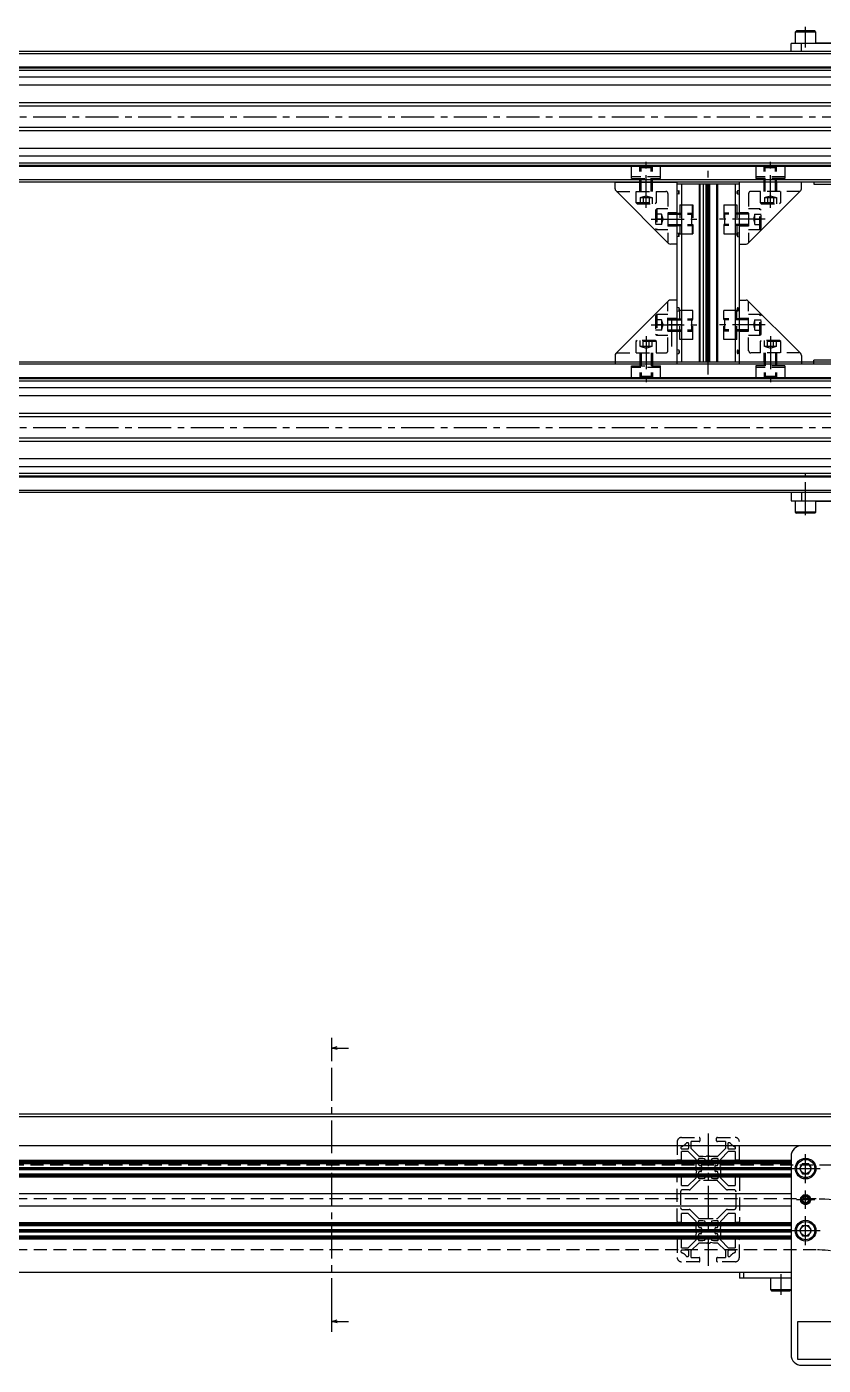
# Model space of a CAD drawing. Extents: x 0 to 4468, y -8 to 816.
# Drawn here: x 3301 to 3686, y 140 to 787 of the extents above; entities that cross this region are included whole.
import ezdxf

# ---------------------------------------------------------------- set-up
doc = ezdxf.new("R2010")
doc.units = 0
doc.header["$LTSCALE"] = 0.5
doc.linetypes.add('CENTER', pattern=[50.8, 31.75, -6.35, 6.35, -6.35])
doc.linetypes.add('DASHED', pattern=[19.05, 12.7, -6.35])
for name, color, linetype in [('MSM_CENTER', 1, 'CENTER'), ('MSM_CONTINUOUS', 7, 'CONTINUOUS'), ('MSM_DASHED', 4, 'DASHED')]:
    doc.layers.add(name, color=color, linetype=linetype)

msp = doc.modelspace()

# ---------------------------------------------------------------- linework, layer by layer
at = {"layer": 'MSM_CENTER'}
for p, q in [((3677.36, 776.51), (3677.36, 786.51)), ((764.36, 743.01), (3930.36, 743.01)), ((3600.36, 699.01), (3600.36, 721.51)), ((3660.36, 699.01), (3660.36, 721.51)), ((3630.36, 618.51), (3630.36, 717.51)), ((3630.36, 618.51), (3630.36, 717.51)), ((3602.86, 693.51), (3624.86, 693.51)), ((3657.86, 693.51), (3635.86, 693.51)), ((3602.86, 642.51), (3624.86, 642.51)), ((3612.6, 645.11), (3612.6, 632.01)), ((3657.86, 642.51), (3635.86, 642.51)), ((3600.36, 637.01), (3600.36, 614.51)), ((3660.36, 637.01), (3660.36, 614.51)), ((764.36, 593.01), (3930.36, 593.01)), ((3673.96, 578.01), (3682.76, 578.01)), ((3677.36, 550.61), (3677.36, 570.59)), ((3448.65, 166.18), (3448.65, 288.21)), ((3630.36, 252), (3630.36, 188)), ((3677.36, 228), (3677.36, 242)), ((3670.36, 235), (3684.36, 235)), ((3672.91, 220), (3681.81, 220)), ((3677.36, 215.55), (3677.36, 224.45)), ((3677.36, 198), (3677.36, 212)), ((3670.36, 205), (3684.36, 205)), ((3665.36, 184), (3665.36, 174))]:
    msp.add_line(p, q, dxfattribs=at)
at = {"layer": 'MSM_CONTINUOUS'}
for p, q in [((3672.96, 784.51), (3672.36, 783.91)), ((3672.36, 783.91), (3672.36, 778.51)), ((3682.36, 783.91), (3672.36, 783.91)), ((3681.76, 784.51), (3672.96, 784.51)), ((3682.36, 783.91), (3681.76, 784.51)), ((3682.36, 778.51), (3682.36, 783.91)), ((3670.36, 774.51), (3670.36, 778.51)), ((3920.36, 778.51), (3670.36, 778.51)), ((3675.36, 774.51), (3675.36, 778.51)), ((3732.36, 778.61), (3682.36, 778.61)), ((3920.36, 774.51), (774.36, 774.51)), ((3788.56, 773.51), (906.16, 773.51)), ((3800.86, 767.01), (893.86, 767.01)), ((3800.86, 766.51), (893.86, 766.51)), ((3800.86, 765.35), (893.86, 765.35)), ((3808.36, 762.1), (886.36, 762.1)), ((3808.36, 758.26), (886.36, 758.26)), ((3808.36, 749.76), (886.36, 749.76)), ((3880.86, 748.16), (931.66, 748.16)), ((3880.86, 737.86), (931.66, 737.86)), ((3808.36, 736.26), (886.36, 736.26)), ((3808.36, 727.77), (886.36, 727.77)), ((3808.36, 723.93), (886.36, 723.93)), ((3800.86, 720.67), (893.86, 720.67)), ((3800.86, 719.51), (893.86, 719.51)), ((3800.86, 719.01), (893.86, 719.01)), ((3920.36, 711.51), (774.36, 711.51)), ((3788.56, 712.51), (906.16, 712.51)), ((3585.36, 711.51), (3615.36, 711.51)), ((3585.36, 708.26), (3585.36, 711.51)), ((3615.36, 623.51), (3615.36, 711.51)), ((3675.36, 711.51), (3645.36, 711.51)), ((3645.36, 623.51), (3645.36, 711.51)), ((3675.36, 708.26), (3675.36, 711.51)), ((3681.36, 711.51), (3681.36, 710.51)), ((3611.22, 681.88), (3585.72, 707.38)), ((3645.36, 710.51), (3615.36, 710.51)), ((3617.36, 710.51), (3617.36, 624.51)), ((3625.96, 710.51), (3625.96, 624.51)), ((3626.36, 710.51), (3626.36, 624.51)), ((3627.86, 710.51), (3627.86, 624.51)), ((3629.14, 710.51), (3629.14, 624.51)), ((3629.45, 710.51), (3629.45, 624.51)), ((3629.95, 710.51), (3629.95, 624.51)), ((3630.36, 710.51), (3630.36, 624.51)), ((3630.76, 710.51), (3630.76, 624.51)), ((3631.01, 710.51), (3631.01, 624.51)), ((3634.36, 710.51), (3634.36, 624.51)), ((3634.76, 710.51), (3634.76, 624.51)), ((3643.36, 710.51), (3643.36, 624.51)), ((3649.49, 681.88), (3674.99, 707.38)), ((3681.36, 710.51), (3920.36, 710.51)), ((3615.36, 681.51), (3612.11, 681.51)), ((3645.36, 681.51), (3648.61, 681.51)), ((3611.22, 654.15), (3585.72, 628.65)), ((3615.36, 654.51), (3612.11, 654.51)), ((3645.36, 654.51), (3648.61, 654.51)), ((3649.49, 654.15), (3674.99, 628.65)), ((3585.36, 627.76), (3585.36, 623.51)), ((3675.36, 627.76), (3675.36, 623.51)), ((3920.36, 624.51), (774.36, 624.51)), ((3788.56, 623.51), (906.16, 623.51)), ((3920.36, 625.51), (3681.36, 625.51)), ((3681.36, 623.51), (3681.36, 625.51)), ((3800.86, 617.01), (893.86, 617.01)), ((3800.86, 616.51), (893.86, 616.51)), ((3800.86, 615.35), (893.86, 615.35)), ((3808.36, 612.1), (886.36, 612.1)), ((3808.36, 608.26), (886.36, 608.26)), ((3808.36, 599.76), (886.36, 599.76)), ((3880.86, 598.16), (931.66, 598.16)), ((3808.36, 586.26), (886.36, 586.26)), ((3880.86, 587.86), (931.66, 587.86)), ((3808.36, 577.77), (886.36, 577.77)), ((3808.36, 573.93), (886.36, 573.93)), ((3800.86, 570.67), (893.86, 570.67)), ((3800.86, 569.51), (893.86, 569.51)), ((3800.86, 569.01), (893.86, 569.01)), ((3788.56, 562.51), (906.16, 562.51)), ((3920.36, 561.51), (774.36, 561.51)), ((3670.36, 561.51), (3670.36, 557.51)), ((3670.36, 557.51), (3920.36, 557.51)), ((3672.36, 557.51), (3672.36, 552.11)), ((3675.36, 561.51), (3675.36, 557.51)), ((3682.36, 552.11), (3682.36, 557.51)), ((3682.36, 557.41), (3732.36, 557.41)), ((3672.36, 552.11), (3672.96, 551.51)), ((3682.36, 552.11), (3672.36, 552.11)), ((3681.76, 551.51), (3672.96, 551.51)), ((3681.76, 551.51), (3682.36, 552.11)), ((3448.65, 288.21), (3448.65, 298.21)), ((3448.65, 293.21), (3451.15, 293.88)), ((3448.65, 293.21), (3456.65, 293.21)), ((3451.15, 292.54), (3448.65, 293.21)), ((3894.36, 260), (800.36, 260)), ((3852.36, 261.3), (842.36, 261.3)), ((3786.36, 246), (806.36, 246)), ((3670.36, 241), (3670.36, 145)), ((1099.36, 239), (3670.36, 239)), ((1099.36, 238.52), (3670.36, 238.52)), ((1099.36, 238), (3670.36, 238)), ((1099.36, 237.48), (3670.36, 237.48)), ((1099.36, 235.52), (3670.36, 235.52)), ((1099.36, 235), (3670.36, 235)), ((1099.36, 234.48), (3670.36, 234.48)), ((3675.91, 237.5), (3674.47, 235)), ((3674.47, 235), (3675.91, 232.5)), ((3675.91, 237.5), (3678.8, 237.5)), ((3680.24, 235), (3678.8, 237.5)), ((3678.8, 232.5), (3680.24, 235)), ((1099.36, 232.52), (3670.36, 232.52)), ((1099.36, 232), (3670.36, 232)), ((1099.36, 231.48), (3670.36, 231.48)), ((1099.36, 231), (3670.36, 231)), ((3675.91, 232.5), (3678.8, 232.5)), ((1099.36, 223), (3670.36, 223)), ((1099.36, 217), (3670.36, 217)), ((1099.36, 209), (3670.36, 209)), ((1099.36, 208.52), (3670.36, 208.52)), ((1099.36, 208), (3670.36, 208)), ((1099.36, 207.48), (3670.36, 207.48)), ((3675.91, 207.5), (3674.47, 205)), ((3675.91, 207.5), (3678.8, 207.5)), ((3680.24, 205), (3678.8, 207.5)), ((1099.36, 205.52), (3670.36, 205.52)), ((1099.36, 205), (3670.36, 205)), ((1099.36, 204.48), (3670.36, 204.48)), ((1099.36, 202.52), (3670.36, 202.52)), ((1099.36, 202), (3670.36, 202)), ((1099.36, 201.48), (3670.36, 201.48)), ((1099.36, 201), (3670.36, 201)), ((3674.47, 205), (3675.91, 202.5)), ((3675.91, 202.5), (3678.8, 202.5)), ((3678.8, 202.5), (3680.24, 205)), ((1099.36, 185), (3670.36, 185)), ((3645.36, 185), (3645.36, 182)), ((3670.36, 182), (3645.36, 182)), ((3647.36, 185), (3647.36, 182)), ((3660.36, 182), (3660.36, 176.6)), ((3660.36, 176.6), (3670.36, 176.6)), ((3660.36, 176.6), (3660.96, 176)), ((3660.96, 176), (3669.76, 176)), ((3669.76, 176), (3670.36, 176.6)), ((3448.65, 156.18), (3448.65, 166.18)), ((3448.65, 161.18), (3451.15, 161.85)), ((3448.65, 161.18), (3456.65, 161.18)), ((3451.15, 160.51), (3448.65, 161.18)), ((3748.36, 161), (3673.36, 161)), ((3673.36, 161), (3673.36, 143)), ((3673.36, 143), (3748.36, 143)), ((3675.36, 140), (3731.36, 140))]:
    msp.add_line(p, q, dxfattribs=at)
for centre, radius in [((3677.36, 235), 5), ((3677.36, 235), 4.4), ((3677.36, 235), 2.5), ((3677.36, 220), 2.45), ((3677.36, 220), 2), ((3677.36, 220), 1.5), ((3677.36, 205), 5), ((3677.36, 205), 4.4), ((3677.36, 205), 2.5)]:
    msp.add_circle(centre, radius, dxfattribs=at)
for centre, radius, start, end in [((3586.61, 708.26), 1.25, 180, 225), ((3674.11, 708.26), 1.25, 315, 0), ((3612.11, 682.76), 1.25, 225, 270), ((3648.61, 682.76), 1.25, 270, 315), ((3612.11, 653.26), 1.25, 90, 135), ((3648.61, 653.26), 1.25, 45, 90), ((3586.61, 627.76), 1.25, 135, 180), ((3674.11, 627.76), 1.25, 0, 45), ((3675.36, 241), 5, 90, 180), ((3675.36, 145), 5, 180, 270)]:
    msp.add_arc(centre, radius, start, end, dxfattribs=at)
at = {"layer": 'MSM_DASHED'}
for p, q in [((3685.36, 767.01), (959.36, 767.01)), ((3685.36, 719.01), (959.36, 719.01)), ((3593.36, 713.21), (3593.36, 719.51)), ((3597.36, 707.01), (3597.36, 719.51)), ((3597.9, 719.01), (3597.36, 718.47)), ((3597.36, 718.47), (3603.36, 718.47)), ((3597.9, 707.01), (3597.9, 719.51)), ((3602.82, 707.01), (3602.82, 719.51)), ((3603.36, 718.47), (3602.82, 719.01)), ((3603.36, 707.01), (3603.36, 719.51)), ((3607.36, 713.21), (3607.36, 719.51)), ((3653.36, 719.51), (3653.36, 713.21)), ((3657.36, 707.01), (3657.36, 719.51)), ((3657.9, 719.01), (3657.36, 718.47)), ((3657.36, 718.47), (3663.36, 718.47)), ((3657.9, 707.01), (3657.9, 719.51)), ((3662.82, 707.01), (3662.82, 719.51)), ((3663.36, 718.47), (3662.82, 719.01)), ((3663.36, 707.01), (3663.36, 719.51)), ((3667.36, 719.51), (3667.36, 713.21)), ((3607.36, 714.01), (3593.36, 714.01)), ((3593.36, 713.21), (3607.36, 713.21)), ((3597.26, 711.51), (3597.26, 707.01)), ((3603.46, 707.01), (3603.46, 711.51)), ((3667.36, 714.01), (3653.36, 714.01)), ((3667.36, 713.21), (3653.36, 713.21)), ((3657.26, 711.51), (3657.26, 707.01)), ((3663.46, 707.01), (3663.46, 711.51)), ((3586.09, 707.01), (3609.86, 707.01)), ((3595.36, 707.01), (3595.36, 701.61)), ((3605.36, 701.61), (3605.36, 707.01)), ((3610.86, 706.01), (3610.86, 682.24)), ((3615.36, 707.41), (3616.11, 707.28)), ((3616.11, 705.74), (3615.36, 705.61)), ((3616.07, 705.74), (3616.07, 707.29)), ((3616.36, 706.04), (3616.36, 706.98)), ((3644.36, 706.04), (3644.36, 706.98)), ((3645.36, 707.41), (3644.6, 707.28)), ((3644.6, 705.74), (3645.36, 705.61)), ((3644.64, 705.74), (3644.64, 707.29)), ((3649.86, 706.01), (3649.86, 682.24)), ((3674.62, 707.01), (3650.86, 707.01)), ((3655.36, 707.01), (3655.36, 701.61)), ((3665.36, 701.61), (3665.36, 707.01)), ((3595.36, 701.61), (3605.36, 701.61)), ((3595.36, 701.61), (3595.96, 701.01)), ((3595.96, 701.01), (3604.76, 701.01)), ((3597.47, 704.01), (3597.47, 701.01)), ((3597.47, 704.01), (3603.24, 704.01)), ((3600.36, 704.68), (3597.86, 704.01)), ((3598.91, 704.01), (3598.91, 701.01)), ((3602.86, 704.01), (3600.36, 704.68)), ((3601.8, 704.01), (3601.8, 701.01)), ((3603.24, 704.01), (3603.24, 701.01)), ((3604.76, 701.01), (3605.36, 701.61)), ((3605.46, 698.51), (3604.86, 697.91)), ((3610.86, 698.51), (3605.46, 698.51)), ((3605.46, 698.51), (3605.46, 688.51)), ((3616.56, 700.51), (3616.56, 686.51)), ((3616.56, 700.51), (3622.86, 700.51)), ((3622.64, 700.51), (3622.64, 686.51)), ((3622.86, 700.51), (3622.86, 686.51)), ((3637.86, 700.51), (3637.86, 686.51)), ((3637.86, 700.51), (3644.16, 700.51)), ((3644.16, 700.51), (3644.16, 686.51)), ((3655.26, 698.51), (3649.86, 698.51)), ((3655.26, 688.51), (3655.26, 698.51)), ((3655.86, 697.91), (3655.26, 698.51)), ((3655.36, 701.61), (3655.96, 701.01)), ((3655.36, 701.61), (3665.36, 701.61)), ((3655.96, 701.01), (3664.76, 701.01)), ((3657.47, 704.01), (3657.47, 701.01)), ((3657.47, 704.01), (3663.24, 704.01)), ((3660.36, 704.68), (3657.86, 704.01)), ((3658.91, 704.01), (3658.91, 701.01)), ((3662.86, 704.01), (3660.36, 704.68)), ((3661.8, 704.01), (3661.8, 701.01)), ((3663.24, 704.01), (3663.24, 701.01)), ((3664.76, 701.01), (3665.36, 701.61)), ((3604.86, 697.91), (3604.86, 689.11)), ((3607.86, 696.01), (3604.86, 696.01)), ((3607.86, 693.51), (3604.86, 693.51)), ((3607.86, 696.01), (3607.86, 691.01)), ((3608.53, 693.51), (3607.86, 696.01)), ((3607.86, 691.01), (3608.53, 693.51)), ((3615.36, 696.61), (3610.86, 696.61)), ((3610.86, 696.51), (3622.86, 696.51)), ((3610.86, 695.97), (3622.86, 695.97)), ((3622.32, 696.51), (3622.32, 690.51)), ((3622.86, 695.97), (3622.32, 696.51)), ((3649.86, 696.51), (3637.86, 696.51)), ((3638.4, 696.51), (3637.86, 695.97)), ((3649.86, 695.97), (3637.86, 695.97)), ((3638.4, 690.51), (3638.4, 696.51)), ((3649.86, 696.61), (3645.36, 696.61)), ((3652.86, 696.01), (3652.19, 693.51)), ((3652.19, 693.51), (3652.86, 691.01)), ((3652.86, 696.01), (3655.86, 696.01)), ((3652.86, 691.01), (3652.86, 696.01)), ((3652.86, 693.51), (3655.86, 693.51)), ((3655.86, 689.11), (3655.86, 697.91)), ((3607.86, 691.01), (3604.86, 691.01)), ((3604.86, 689.11), (3605.46, 688.51)), ((3605.46, 688.51), (3610.86, 688.51)), ((3610.86, 691.05), (3622.86, 691.05)), ((3610.86, 690.51), (3622.86, 690.51)), ((3610.86, 690.41), (3615.36, 690.41)), ((3615.36, 686.91), (3616.11, 686.78)), ((3616.07, 685.24), (3616.07, 686.79)), ((3616.36, 685.54), (3616.36, 686.48)), ((3616.56, 686.51), (3622.86, 686.51)), ((3622.32, 690.51), (3622.86, 691.05)), ((3649.86, 691.05), (3637.86, 691.05)), ((3637.86, 691.05), (3638.4, 690.51)), ((3649.86, 690.51), (3637.86, 690.51)), ((3637.86, 686.51), (3644.16, 686.51)), ((3644.36, 685.54), (3644.36, 686.48)), ((3645.36, 686.91), (3644.6, 686.78)), ((3644.64, 685.24), (3644.64, 686.79)), ((3645.36, 690.41), (3649.86, 690.41)), ((3649.86, 688.51), (3655.26, 688.51)), ((3652.86, 691.01), (3655.86, 691.01)), ((3655.26, 688.51), (3655.86, 689.11)), ((3616.11, 685.24), (3615.36, 685.11)), ((3644.6, 685.24), (3645.36, 685.11)), ((3610.86, 630.01), (3610.86, 653.78)), ((3649.86, 630.01), (3649.86, 653.78)), ((3605.46, 647.51), (3604.86, 646.91)), ((3604.86, 646.91), (3604.86, 638.11)), ((3610.86, 647.51), (3605.46, 647.51)), ((3605.46, 647.51), (3605.46, 637.51)), ((3616.11, 650.78), (3615.36, 650.91)), ((3615.36, 649.11), (3616.11, 649.24)), ((3616.07, 650.79), (3616.07, 649.24)), ((3616.36, 650.48), (3616.36, 649.54)), ((3616.56, 635.51), (3616.56, 649.51)), ((3622.86, 649.51), (3616.56, 649.51)), ((3622.86, 635.51), (3622.86, 649.51)), ((3644.16, 649.51), (3637.86, 649.51)), ((3637.86, 635.51), (3637.86, 649.51)), ((3644.16, 635.51), (3644.16, 649.51)), ((3644.36, 650.48), (3644.36, 649.54)), ((3644.6, 650.78), (3645.36, 650.91)), ((3645.36, 649.11), (3644.6, 649.24)), ((3644.64, 650.79), (3644.64, 649.24)), ((3655.26, 647.51), (3649.86, 647.51)), ((3655.86, 646.91), (3655.26, 647.51)), ((3655.26, 637.51), (3655.26, 647.51)), ((3655.86, 638.11), (3655.86, 646.91)), ((3607.86, 645.01), (3604.86, 645.01)), ((3617.6, 642.51), (3604.86, 642.51)), ((3607.86, 645.01), (3607.86, 640.01)), ((3608.53, 642.51), (3607.86, 645.01)), ((3607.86, 640.01), (3608.53, 642.51)), ((3615.36, 645.61), (3610.86, 645.61)), ((3610.86, 645.51), (3622.86, 645.51)), ((3610.86, 644.97), (3622.86, 644.97)), ((3610.86, 640.05), (3622.86, 640.05)), ((3622.32, 645.51), (3622.32, 639.51)), ((3622.86, 644.97), (3622.32, 645.51)), ((3622.32, 639.51), (3622.86, 640.05)), ((3649.86, 645.51), (3637.86, 645.51)), ((3638.4, 645.51), (3637.86, 644.97)), ((3649.86, 644.97), (3637.86, 644.97)), ((3649.86, 640.05), (3637.86, 640.05)), ((3637.86, 640.05), (3638.4, 639.51)), ((3638.4, 639.51), (3638.4, 645.51)), ((3649.86, 645.61), (3645.36, 645.61)), ((3652.86, 645.01), (3652.19, 642.51)), ((3652.19, 642.51), (3652.86, 640.01)), ((3652.86, 645.01), (3655.86, 645.01)), ((3652.86, 640.01), (3652.86, 645.01)), ((3652.86, 642.51), (3655.86, 642.51)), ((3595.96, 635.01), (3595.36, 634.41)), ((3595.36, 634.41), (3595.36, 629.01)), ((3605.36, 634.41), (3595.36, 634.41)), ((3604.76, 635.01), (3595.96, 635.01)), ((3597.47, 632.01), (3597.47, 635.01)), ((3598.91, 632.01), (3598.91, 635.01)), ((3601.8, 632.01), (3601.8, 635.01)), ((3603.24, 632.01), (3603.24, 635.01)), ((3605.36, 634.41), (3604.76, 635.01)), ((3607.86, 640.01), (3604.86, 640.01)), ((3604.86, 638.11), (3605.46, 637.51)), ((3605.36, 629.01), (3605.36, 634.41)), ((3605.46, 637.51), (3610.86, 637.51)), ((3610.86, 639.51), (3622.86, 639.51)), ((3610.86, 639.41), (3615.36, 639.41)), ((3622.86, 635.51), (3616.56, 635.51)), ((3649.86, 639.51), (3637.86, 639.51)), ((3644.16, 635.51), (3637.86, 635.51)), ((3645.36, 639.41), (3649.86, 639.41)), ((3649.86, 637.51), (3655.26, 637.51)), ((3652.86, 640.01), (3655.86, 640.01)), ((3655.26, 637.51), (3655.86, 638.11)), ((3655.96, 635.01), (3655.36, 634.41)), ((3665.36, 634.41), (3655.36, 634.41)), ((3655.36, 634.41), (3655.36, 629.01)), ((3664.76, 635.01), (3655.96, 635.01)), ((3657.47, 632.01), (3657.47, 635.01)), ((3658.91, 632.01), (3658.91, 635.01)), ((3661.8, 632.01), (3661.8, 635.01)), ((3663.24, 632.01), (3663.24, 635.01)), ((3665.36, 634.41), (3664.76, 635.01)), ((3665.36, 629.01), (3665.36, 634.41)), ((3586.09, 629.01), (3609.86, 629.01)), ((3597.26, 629.01), (3597.26, 624.51)), ((3597.36, 629.01), (3597.36, 616.51)), ((3603.24, 632.01), (3597.47, 632.01)), ((3597.86, 632.01), (3600.36, 631.34)), ((3597.9, 629.01), (3597.9, 616.51)), ((3600.36, 631.34), (3602.86, 632.01)), ((3602.82, 629.01), (3602.82, 616.51)), ((3603.36, 629.01), (3603.36, 616.51)), ((3603.46, 624.51), (3603.46, 629.01)), ((3616.11, 630.28), (3615.36, 630.41)), ((3615.36, 628.61), (3616.11, 628.74)), ((3616.07, 630.29), (3616.07, 628.74)), ((3616.36, 629.98), (3616.36, 629.04)), ((3644.36, 629.98), (3644.36, 629.04)), ((3644.6, 630.28), (3645.36, 630.41)), ((3645.36, 628.61), (3644.6, 628.74)), ((3644.64, 630.29), (3644.64, 628.74)), ((3674.62, 629.01), (3650.86, 629.01)), ((3657.26, 629.01), (3657.26, 624.51)), ((3657.36, 629.01), (3657.36, 616.51)), ((3663.24, 632.01), (3657.47, 632.01)), ((3657.86, 632.01), (3660.36, 631.34)), ((3657.9, 629.01), (3657.9, 616.51)), ((3660.36, 631.34), (3662.86, 632.01)), ((3662.82, 629.01), (3662.82, 616.51)), ((3663.36, 629.01), (3663.36, 616.51)), ((3663.46, 624.51), (3663.46, 629.01)), ((3593.36, 622.81), (3607.36, 622.81)), ((3593.36, 616.51), (3593.36, 622.81)), ((3607.36, 622.01), (3593.36, 622.01)), ((3607.36, 616.51), (3607.36, 622.81)), ((3667.36, 622.81), (3653.36, 622.81)), ((3653.36, 622.81), (3653.36, 616.51)), ((3667.36, 622.01), (3653.36, 622.01)), ((3667.36, 622.81), (3667.36, 616.51)), ((3603.36, 617.55), (3597.36, 617.55)), ((3597.36, 617.55), (3597.9, 617.01)), ((3602.82, 617.01), (3597.9, 617.01)), ((3602.82, 617.01), (3603.36, 617.55)), ((3663.36, 617.55), (3657.36, 617.55)), ((3657.36, 617.55), (3657.9, 617.01)), ((3662.82, 617.01), (3657.9, 617.01)), ((3662.82, 617.01), (3663.36, 617.55)), ((3615.36, 248), (3615.36, 239.4)), ((3617.36, 250), (3625.96, 250)), ((3620.41, 247.5), (3620.16, 247.5)), ((3620.91, 244.95), (3620.91, 247)), ((3622.11, 244.66), (3622.11, 248)), ((3625.96, 248), (3622.11, 248)), ((3626.36, 249.6), (3626.36, 248.4)), ((3634.36, 248.4), (3634.36, 249.6)), ((3634.76, 250), (3643.36, 250)), ((3638.61, 248), (3634.76, 248)), ((3638.61, 248), (3638.61, 244.66)), ((3639.81, 247), (3639.81, 244.95)), ((3640.56, 247.5), (3640.31, 247.5)), ((3645.36, 239.4), (3645.36, 248)), ((3617.16, 245.12), (3617.16, 244.95)), ((3617.36, 239.4), (3617.36, 243.25)), ((3620.69, 243.25), (3617.36, 243.25)), ((3617.66, 244.45), (3620.41, 244.45)), ((3620.69, 243.25), (3624.36, 239.59)), ((3625.77, 241), (3622.11, 244.66)), ((3624.36, 239.59), (3624.36, 235.65)), ((3625.56, 239.4), (3625.56, 237.66)), ((3625.77, 241), (3627.86, 241)), ((3627.69, 239.8), (3625.96, 239.8)), ((3628.53, 239.64), (3627.77, 239.79)), ((3627.86, 241), (3629.14, 240.75)), ((3628.86, 238.64), (3628.86, 239.25)), ((3629.14, 240.75), (3629.45, 240.93)), ((3629.95, 240.93), (3630.36, 240.7)), ((3630.36, 240.7), (3630.76, 240.93)), ((3631.01, 241), (3634.94, 241)), ((3631.86, 239.25), (3631.86, 238.64)), ((3632.94, 239.79), (3632.18, 239.64)), ((3634.76, 239.8), (3633.02, 239.8)), ((3638.61, 244.66), (3634.94, 241)), ((3635.16, 237.66), (3635.16, 239.4)), ((3636.36, 239.59), (3640.02, 243.25)), ((3636.36, 237.5), (3636.36, 239.59)), ((3643.36, 243.25), (3640.02, 243.25)), ((3640.31, 244.45), (3643.06, 244.45)), ((3643.36, 243.25), (3643.36, 239.4)), ((3643.56, 244.95), (3643.56, 245.12)), ((3852.36, 236.7), (842.36, 236.7)), ((3616.96, 239), (3615.76, 239)), ((3624.61, 233.78), (3624.36, 232.5)), ((3624.66, 235), (3624.42, 235.4)), ((3624.42, 234.6), (3624.66, 235)), ((3624.61, 233.78), (3624.42, 234.1)), ((3625.56, 237.59), (3625.71, 236.82)), ((3625.71, 233.18), (3625.56, 232.41)), ((3626.1, 236.5), (3626.72, 236.5)), ((3626.72, 233.5), (3626.1, 233.5)), ((3633.99, 236.5), (3634.61, 236.5)), ((3634.61, 233.5), (3633.99, 233.5)), ((3635, 236.82), (3635.15, 237.59)), ((3635.15, 232.41), (3635, 233.18)), ((3636.29, 235.4), (3636.06, 235)), ((3636.06, 235), (3636.29, 234.6)), ((3636.11, 236.22), (3636.36, 237.5)), ((3636.29, 235.9), (3636.11, 236.22)), ((3636.36, 230.41), (3636.36, 234.35)), ((3644.96, 239), (3643.76, 239)), ((3615.36, 209.4), (3615.36, 230.6)), ((3615.76, 231), (3616.96, 231)), ((3617.36, 226.75), (3617.36, 230.6)), ((3617.36, 226.75), (3620.69, 226.75)), ((3624.36, 230.41), (3620.69, 226.75)), ((3625.68, 228.91), (3621.81, 225.04)), ((3624.36, 232.5), (3624.36, 230.41)), ((3625.56, 232.34), (3625.56, 230.6)), ((3625.96, 230.2), (3627.69, 230.2)), ((3634.33, 229.2), (3626.39, 229.2)), ((3627.77, 230.21), (3628.53, 230.36)), ((3628.86, 230.75), (3628.86, 231.36)), ((3631.86, 231.36), (3631.86, 230.75)), ((3632.18, 230.36), (3632.94, 230.21)), ((3633.02, 230.2), (3634.76, 230.2)), ((3638.9, 225.04), (3635.04, 228.91)), ((3635.16, 230.6), (3635.16, 232.34)), ((3640.02, 226.75), (3636.36, 230.41)), ((3640.02, 226.75), (3643.36, 226.75)), ((3643.36, 230.6), (3643.36, 226.75)), ((3643.76, 231), (3644.96, 231)), ((3645.36, 230.6), (3645.36, 209.4)), ((3682.52, 220.3), (959.37, 220.3)), ((3616.96, 223.75), (3616.96, 216.25)), ((3621.11, 224.75), (3617.96, 224.75)), ((3642.76, 224.75), (3639.61, 224.75)), ((3643.76, 216.25), (3643.76, 223.75)), ((3617.96, 215.25), (3621.11, 215.25)), ((3621.81, 214.96), (3625.68, 211.09)), ((3635.04, 211.09), (3638.9, 214.96)), ((3639.61, 215.25), (3642.76, 215.25)), ((3616.96, 209), (3615.76, 209)), ((3617.36, 209.4), (3617.36, 213.25)), ((3620.69, 213.25), (3617.36, 213.25)), ((3620.69, 213.25), (3624.36, 209.59)), ((3624.36, 209.59), (3624.36, 205.65)), ((3625.56, 209.4), (3625.56, 207.66)), ((3625.56, 207.59), (3625.71, 206.82)), ((3627.69, 209.8), (3625.96, 209.8)), ((3626.39, 210.8), (3634.33, 210.8)), ((3628.53, 209.64), (3627.77, 209.79)), ((3628.86, 208.64), (3628.86, 209.25)), ((3631.86, 209.25), (3631.86, 208.64)), ((3632.94, 209.79), (3632.18, 209.64)), ((3634.76, 209.8), (3633.02, 209.8)), ((3635, 206.82), (3635.15, 207.59)), ((3635.16, 207.66), (3635.16, 209.4)), ((3636.36, 207.5), (3636.11, 206.22)), ((3636.36, 209.59), (3640.02, 213.25)), ((3636.36, 207.5), (3636.36, 209.59)), ((3643.36, 213.25), (3640.02, 213.25)), ((3643.36, 213.25), (3643.36, 209.4)), ((3644.96, 209), (3643.76, 209)), ((3615.36, 200.6), (3615.36, 192)), ((3615.76, 201), (3616.96, 201)), ((3617.36, 196.75), (3617.36, 200.6)), ((3624.36, 202.5), (3624.61, 203.78)), ((3624.36, 202.5), (3624.36, 200.41)), ((3624.66, 205), (3624.42, 205.4)), ((3624.42, 204.6), (3624.66, 205)), ((3624.61, 203.78), (3624.42, 204.1)), ((3625.71, 203.18), (3625.56, 202.41)), ((3625.56, 202.34), (3625.56, 200.6)), ((3626.1, 206.5), (3626.72, 206.5)), ((3626.72, 203.5), (3626.1, 203.5)), ((3628.86, 200.75), (3628.86, 201.36)), ((3631.86, 201.36), (3631.86, 200.75)), ((3633.99, 206.5), (3634.61, 206.5)), ((3634.61, 203.5), (3633.99, 203.5)), ((3635.15, 202.41), (3635, 203.18)), ((3635.16, 200.6), (3635.16, 202.34)), ((3636.29, 205.4), (3636.06, 205)), ((3636.06, 205), (3636.29, 204.6)), ((3636.11, 206.22), (3636.29, 205.9)), ((3636.36, 200.41), (3636.36, 204.35)), ((3643.36, 200.6), (3643.36, 196.75)), ((3643.76, 201), (3644.96, 201)), ((3645.36, 192), (3645.36, 200.6)), ((3682.52, 195.7), (959.37, 195.7)), ((3617.16, 195.05), (3617.16, 194.88)), ((3617.36, 196.75), (3620.69, 196.75)), ((3620.41, 195.55), (3617.66, 195.55)), ((3624.36, 200.41), (3620.69, 196.75)), ((3620.91, 193), (3620.91, 195.05)), ((3622.11, 195.34), (3625.77, 199)), ((3622.11, 192), (3622.11, 195.34)), ((3629.7, 199), (3625.77, 199)), ((3625.96, 200.2), (3627.69, 200.2)), ((3627.77, 200.21), (3628.53, 200.36)), ((3630.36, 199.3), (3629.95, 199.07)), ((3630.76, 199.07), (3630.36, 199.3)), ((3631.58, 199.25), (3631.26, 199.07)), ((3632.86, 199), (3631.58, 199.25)), ((3632.18, 200.36), (3632.94, 200.21)), ((3634.94, 199), (3632.86, 199)), ((3633.02, 200.2), (3634.76, 200.2)), ((3634.94, 199), (3638.61, 195.34)), ((3640.02, 196.75), (3636.36, 200.41)), ((3638.61, 195.34), (3638.61, 192)), ((3639.81, 195.05), (3639.81, 193)), ((3640.02, 196.75), (3643.36, 196.75)), ((3643.06, 195.55), (3640.31, 195.55)), ((3643.56, 194.88), (3643.56, 195.05)), ((3625.96, 190), (3617.36, 190)), ((3620.16, 192.5), (3620.41, 192.5)), ((3622.11, 192), (3625.96, 192)), ((3626.36, 190.4), (3626.36, 191.6)), ((3634.36, 191.6), (3634.36, 190.4)), ((3634.76, 192), (3638.61, 192)), ((3643.36, 190), (3634.76, 190)), ((3640.31, 192.5), (3640.56, 192.5))]:
    msp.add_line(p, q, dxfattribs=at)
for centre, radius, start, end in [((3609.86, 706.01), 1, 0, 90), ((3616.06, 706.98), 0.3, 360, 80), ((3616.06, 706.04), 0.3, 280, 360), ((3644.66, 706.98), 0.3, 100, 180), ((3644.66, 706.04), 0.3, 180, 260), ((3650.86, 706.01), 1, 90, 180), ((3616.06, 686.48), 0.3, 360, 80), ((3616.06, 685.54), 0.3, 280, 360), ((3644.66, 686.48), 0.3, 100, 180), ((3644.66, 685.54), 0.3, 180, 260), ((3616.06, 650.48), 0.3, 360, 80), ((3616.06, 649.54), 0.3, 280, 360), ((3644.66, 650.48), 0.3, 100, 180), ((3644.66, 649.54), 0.3, 180, 260), ((3609.86, 630.01), 1, 270, 0), ((3616.06, 629.98), 0.3, 360, 80), ((3616.06, 629.04), 0.3, 280, 360), ((3644.66, 629.98), 0.3, 100, 180), ((3644.66, 629.04), 0.3, 180, 260), ((3650.86, 630.01), 1, 180, 270), ((3617.36, 248), 2, 90, 180), ((3615.86, 250.1), 4.8, 289.85389, 324.20367), ((3620.16, 247), 0.5, 90, 144.20367), ((3620.41, 247), 0.5, 0, 90), ((3625.96, 249.6), 0.4, 0, 90), ((3625.96, 248.4), 0.4, 270, 0), ((3634.76, 249.6), 0.4, 90, 180), ((3634.76, 248.4), 0.4, 180, 270), ((3640.31, 247), 0.5, 90, 180), ((3640.56, 247), 0.5, 35.79634, 90), ((3644.86, 250.1), 4.8, 215.79632, 250.14611), ((3643.36, 248), 2, 0, 90), ((3615.76, 239.4), 0.4, 180, 270), ((3616.96, 239.4), 0.4, 270, 0), ((3617.66, 245.12), 0.5, 109.85389, 180), ((3617.66, 244.95), 0.5, 180, 270), ((3620.41, 244.95), 0.5, 270, 0), ((3625.96, 239.4), 0.4, 90, 180), ((3627.69, 239.4), 0.4, 79, 90), ((3628.46, 239.25), 0.4, 0, 79), ((3629.7, 240.5), 0.5, 60, 120), ((3631.01, 240.5), 0.5, 90, 120), ((3632.26, 239.25), 0.4, 101, 180), ((3633.02, 239.4), 0.4, 90, 101), ((3634.76, 239.4), 0.4, 0, 90), ((3640.31, 244.95), 0.5, 180, 270), ((3643.06, 244.95), 0.5, 270, 0), ((3643.06, 245.12), 0.5, 0, 70.14613), ((3643.76, 239.4), 0.4, 180, 270), ((3644.96, 239.4), 0.4, 270, 0), ((3624.86, 235.65), 0.5, 180, 210), ((3624.86, 234.35), 0.5, 150, 210), ((3625.96, 237.66), 0.4, 180, 191), ((3626.1, 236.9), 0.4, 191, 270), ((3626.1, 233.1), 0.4, 90, 169), ((3626.72, 236.1), 0.4, 343.17354, 90.00002), ((3626.72, 233.9), 0.4, 270, 16.82645), ((3630.36, 235), 3.4, 163.17355, 196.82645), ((3629.26, 238.64), 0.4, 180, 286.82645), ((3630.36, 235), 3.4, 73.17355, 106.82645), ((3631.46, 238.64), 0.4, 253.17355, 0), ((3633.99, 236.1), 0.4, 90, 196.82645), ((3633.99, 233.9), 0.4, 163.17355, 270), ((3630.36, 235), 3.4, 343.17355, 16.82645), ((3634.61, 236.9), 0.4, 270, 349), ((3634.61, 233.1), 0.4, 11, 90), ((3634.76, 237.66), 0.4, 349, 0), ((3635.86, 235.65), 0.5, 330, 30), ((3635.86, 234.35), 0.5, 0, 30), ((3615.76, 230.6), 0.4, 90, 180), ((3616.96, 230.6), 0.4, 0, 90), ((3625.96, 232.34), 0.4, 169, 180), ((3625.96, 230.6), 0.4, 180, 270), ((3626.39, 228.2), 1, 90, 135), ((3627.69, 230.6), 0.4, 270, 281), ((3628.46, 230.75), 0.4, 281, 0), ((3629.26, 231.36), 0.4, 73.17355, 180), ((3630.36, 235), 3.4, 253.17355, 286.82645), ((3631.46, 231.36), 0.4, 0, 106.82645), ((3632.26, 230.75), 0.4, 180, 259), ((3633.02, 230.6), 0.4, 259, 270), ((3634.33, 228.2), 1, 45, 90), ((3634.76, 230.6), 0.4, 270, 0), ((3634.76, 232.34), 0.4, 0, 11), ((3643.76, 230.6), 0.4, 90, 180), ((3644.96, 230.6), 0.4, 0, 90), ((3617.96, 223.75), 1, 90, 180), ((3621.11, 225.75), 1, 270, 315), ((3639.61, 225.75), 1, 225, 270), ((3642.76, 223.75), 1, 0, 90), ((3682.52, 140.12), 80.18, 43.63, 90), ((3617.96, 216.25), 1, 180, 270), ((3621.11, 214.25), 1, 45, 90), ((3639.61, 214.25), 1, 90, 135), ((3642.76, 216.25), 1, 270, 0), ((3615.76, 209.4), 0.4, 180, 270), ((3616.96, 209.4), 0.4, 270, 0), ((3625.96, 209.4), 0.4, 90, 180), ((3625.96, 207.66), 0.4, 180, 191), ((3626.39, 211.8), 1, 225, 270), ((3627.69, 209.4), 0.4, 79, 90), ((3628.46, 209.25), 0.4, 0, 79), ((3629.26, 208.64), 0.4, 180, 286.82645), ((3630.36, 205), 3.4, 73.17355, 106.82645), ((3631.46, 208.64), 0.4, 253.17355, 0), ((3632.26, 209.25), 0.4, 101, 180), ((3633.02, 209.4), 0.4, 90, 101), ((3634.33, 211.8), 1, 270, 315), ((3634.76, 209.4), 0.4, 0, 90), ((3634.76, 207.66), 0.4, 349, 0), ((3643.76, 209.4), 0.4, 180, 270), ((3644.96, 209.4), 0.4, 270, 0), ((3615.76, 200.6), 0.4, 90.00437, 180), ((3616.96, 200.6), 0.4, 0, 90), ((3624.86, 205.65), 0.5, 180, 210), ((3624.86, 204.35), 0.5, 150, 210), ((3625.96, 202.34), 0.4, 169, 180), ((3625.96, 200.6), 0.4, 180, 270), ((3626.1, 206.9), 0.4, 191, 270), ((3626.1, 203.1), 0.4, 90, 169), ((3626.72, 206.1), 0.4, 343.17355, 90), ((3626.72, 203.9), 0.4, 270, 16.82645), ((3630.36, 205), 3.4, 163.17355, 196.82645), ((3628.46, 200.75), 0.4, 281, 0), ((3629.26, 201.36), 0.4, 73.17356, 180), ((3630.36, 205), 3.4, 253.17355, 286.82645), ((3631.46, 201.36), 0.4, 0, 106.82645), ((3632.26, 200.75), 0.4, 180, 259), ((3633.99, 206.1), 0.4, 90, 196.82645), ((3633.99, 203.9), 0.4, 163.17355, 270), ((3630.36, 205), 3.4, 343.17355, 16.82645), ((3634.61, 206.9), 0.4, 270, 349), ((3634.61, 203.1), 0.4, 11, 90), ((3634.76, 200.6), 0.4, 270, 0), ((3634.76, 202.34), 0.4, 0, 11), ((3635.86, 205.65), 0.5, 330, 30), ((3635.86, 204.35), 0.5, 0.00003, 30.00007), ((3643.76, 200.6), 0.4, 90.00437, 180), ((3644.96, 200.6), 0.4, 0, 90), ((3617.66, 195.05), 0.5, 90, 180), ((3617.66, 194.88), 0.5, 180, 250.14613), ((3615.86, 189.9), 4.8, 35.79632, 70.14611), ((3620.41, 195.05), 0.5, 0, 90), ((3627.69, 200.6), 0.4, 270, 281), ((3629.7, 199.5), 0.5, 270, 300), ((3631.01, 199.5), 0.5, 240, 300), ((3633.02, 200.6), 0.4, 259, 270), ((3640.31, 195.05), 0.5, 90, 180), ((3644.86, 189.9), 4.8, 109.85388, 144.20367), ((3643.06, 195.05), 0.5, 0, 90), ((3643.06, 194.88), 0.5, 289.85389, 0), ((3682.52, 140.12), 55.58, 43.63, 90), ((3617.36, 192), 2, 180, 270), ((3620.16, 193), 0.5, 215.79634, 270), ((3620.41, 193), 0.5, 270, 0), ((3625.96, 191.6), 0.4, 0, 90), ((3625.96, 190.4), 0.4, 270, 0), ((3634.76, 191.6), 0.4, 90, 180), ((3634.76, 190.4), 0.4, 180, 270), ((3640.31, 193), 0.5, 180, 270), ((3640.56, 193), 0.5, 270, 324.20367), ((3643.36, 192), 2, 270, 0)]:
    msp.add_arc(centre, radius, start, end, dxfattribs=at)

doc.saveas('drawing.dxf')
